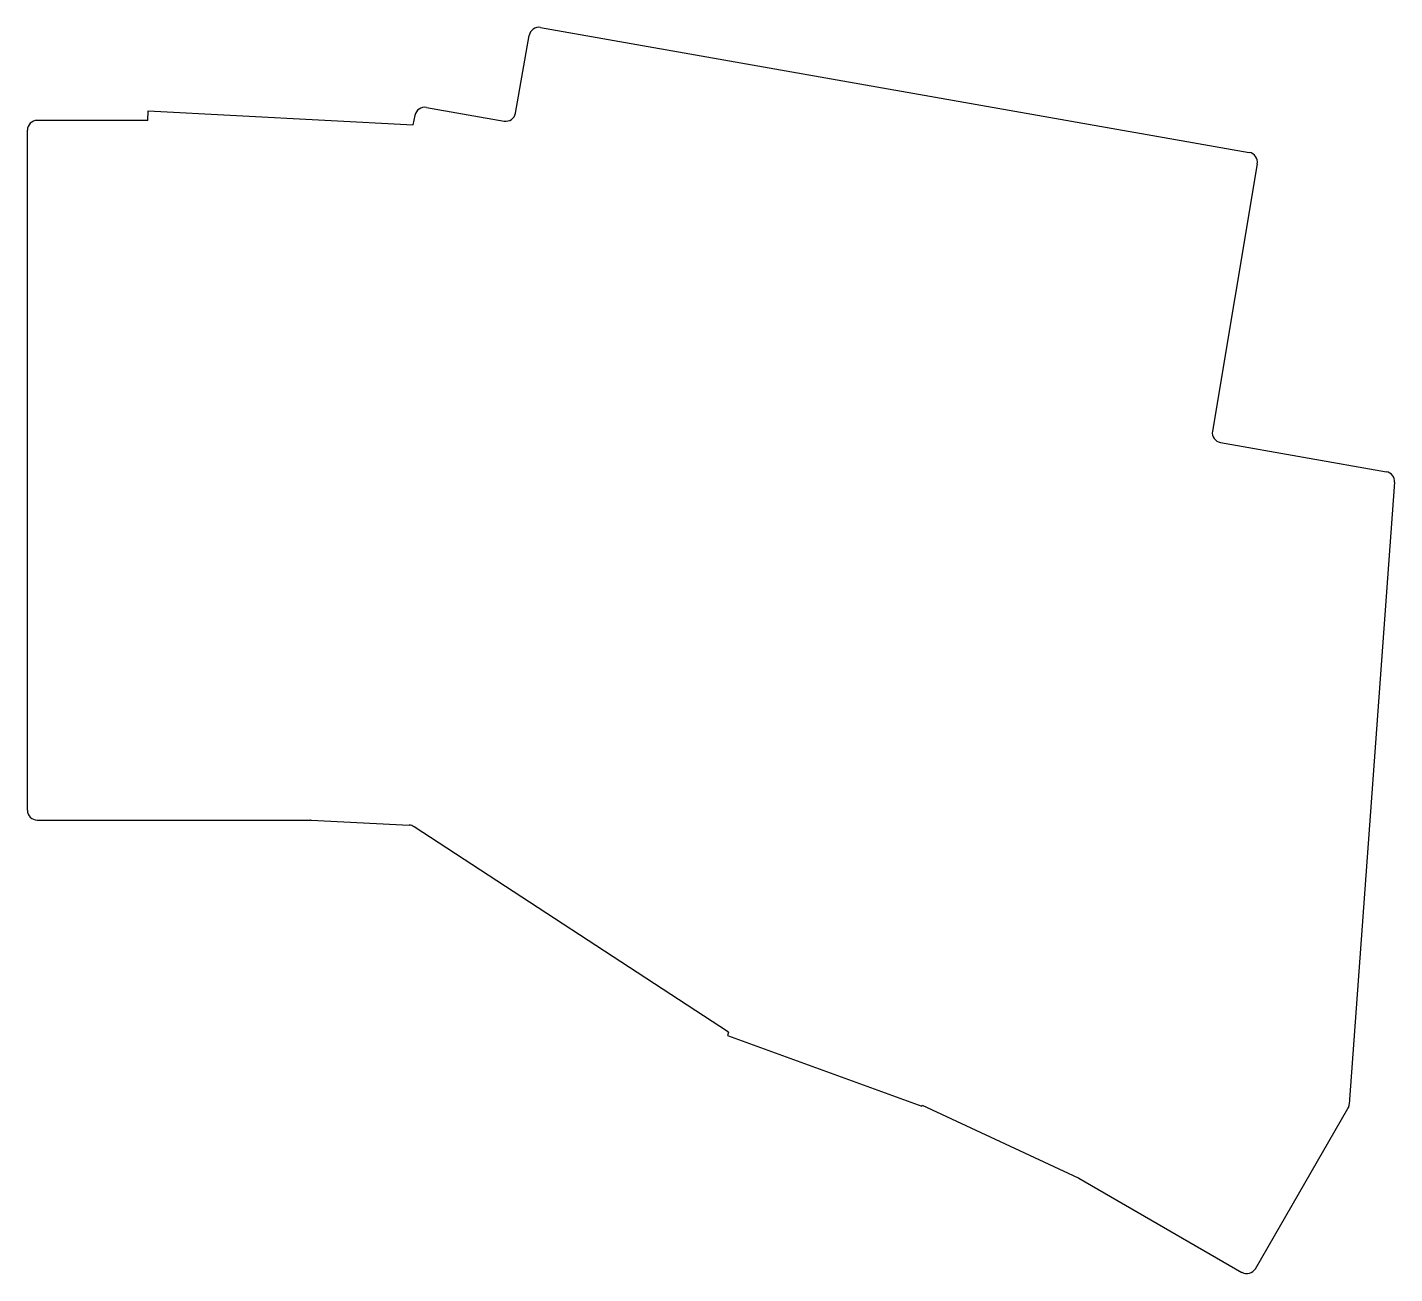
# Model space of a CAD drawing. Header units: millimetres. Extents: x 140 to 278, y -206 to -80.
import ezdxf

# ---------------------------------------------------------------- set-up
doc = ezdxf.new("R2010")
doc.units = ezdxf.units.MM

msp = doc.modelspace()

# ---------------------------------------------------------------- linework, layer by layer
at = {"linetype": 'CONTINUOUS'}
for p, q in [((189.02, -88.27), (190.41, -80.39)), ((191.57, -79.58), (263.47, -92.26)), ((151.72, -89), (151.77, -88.04)), ((151.77, -88.04), (178.66, -89.45)), ((178.66, -89.45), (178.83, -88.5)), ((179.99, -87.69), (187.87, -89.08)), ((139.5, -159), (139.5, -90)), ((151.72, -89), (140.5, -89)), ((264.28, -93.41), (259.74, -120.55)), ((260.55, -121.7), (277.39, -124.67)), ((278.22, -125.72), (273.61, -188.85)), ((140.5, -160), (168.24, -160)), ((168.29, -160), (178.24, -160.52)), ((210.64, -181.52), (178.74, -160.68)), ((210.64, -181.52), (210.52, -181.85)), ((210.52, -181.85), (230.26, -189.03)), ((230.26, -189.03), (230.29, -188.94)), ((230.29, -188.94), (246.11, -196.31)), ((264.09, -205.53), (273.48, -189.28)), ((246.19, -196.35), (262.72, -205.9))]:
    msp.add_line(p, q, dxfattribs=at)
for centre, start, end in [((191.4, -80.56), 80, 170), ((179.81, -88.67), 80, 170), ((188.04, -88.09), 260, 350), ((140.5, -90), 90, 180), ((263.3, -93.24), 350.4855, 80), ((260.72, -120.71), 170.4855, 260), ((277.22, -125.65), 355.8235, 80), ((140.5, -159), 180, 270), ((168.24, -161), 87, 90), ((178.19, -161.52), 56.8585, 87), ((272.61, -188.78), 330, 355.8235), ((245.69, -197.22), 60, 65), ((263.22, -205.03), 240, 330)]:
    msp.add_arc(centre, 1, start, end, dxfattribs=at)

doc.saveas('drawing.dxf')
